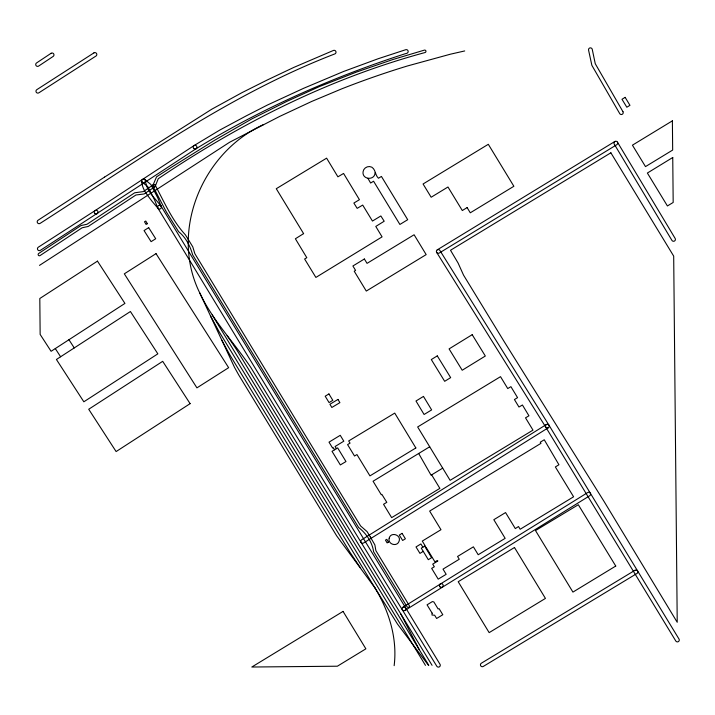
<?xml version="1.0" encoding="UTF-8"?>
<svg xmlns="http://www.w3.org/2000/svg" width="715" height="715" viewBox="0 0 715 715"><rect width="100%" height="100%" fill="white"/><g stroke="black" fill="none" stroke-linecap="round" stroke-linejoin="round"><path stroke-width="1.07" d="M394.153 665.665C397.522 638.397 389.058 611.075 374.955 587.9L219.04 331.563L210.46 315.905M375.071 172.699C375.026 180.6 362.156 179.957 363.023 171.975C363.399 167.846 368.189 165.254 371.845 167.194C375.795 169.678 374.991 175.13 378.458 178.241L381.417 176.435L407.702 219.702L399.891 224.456L373.579 181.235L370.629 183.031L367.903 178.312M152.939 185.31L156.549 176.837L172.118 166.827L214.875 140.104L252.011 118.806L287.028 101.298L319.48 86.551L356.347 72.108L392.857 59.524L424.353 50.13A1.251 1.251 0 0 1 425.908 50.971A1.251 1.251 0 0 1 425.068 52.526C329.418 78.409 240.115 123.391 158.238 178.723L155.271 186.231M196.107 148.72L144.582 182.495M95.122 210.585L194.024 145.592L219.827 130.041L246.183 115.902L267.392 105.051L303.616 88.311L343.423 71.536L378.199 58.719L405.78 49.693A1.877 1.877 0 0 1 408.095 50.997A1.877 1.877 0 0 1 406.799 53.312L404.887 53.848C332.01 77.408 261.306 108.555 196.035 148.765M144.6 182.486L40.353 250.357A1.877 1.877 0 0 1 37.761 249.803A1.877 1.877 0 0 1 38.315 247.202L95.14 210.576M39.495 265.381L229.622 142.249L279.726 116.393L311.677 101.459L341.806 88.821A872.354 872.354 0 0 1 407.407 65.977L450.441 54.188L464.714 50.944M153.421 184.72L143.268 191.602L134.733 192.782L87.024 224.242L80.956 225.556L38.708 253.468A1.251 1.251 0 0 0 38.342 255.201A1.251 1.251 0 0 0 40.076 255.568L82.136 227.781L88.195 226.458L135.93 194.998L144.117 193.971L154.78 186.821M60.605 356.767L56.413 359.484L83.843 401.794L157.836 353.845L130.416 311.517L60.605 356.767L55.296 348.571M402.938 607.267L587.766 492.519A1.877 1.877 0 0 1 590.331 493.216A1.877 1.877 0 0 1 589.643 495.781L404.958 610.44M546.34 424.531L361.719 539.736A1.877 1.877 0 0 0 361.039 542.301A1.877 1.877 0 0 0 363.613 542.98L548.333 427.713M423.235 551.354L419.964 553.401L416.005 546.939L420.885 543.945L422.878 547.181L424.612 546.126L425.041 546.85L425.595 546.519L422.288 541.076L440.976 529.708L429.652 511.082L540.969 443.345L540.272 442.192L544.258 439.77L558.933 464.75L555.367 466.949L573.591 496.791L520.163 529.252L518.509 526.535L515.309 528.582L505.559 512.566L493.824 519.707L505.156 538.341L478.201 554.742L473.393 546.832L457.564 556.467L459.262 559.246L443.014 569.122L446.16 574.315L438.206 579.141L431.663 568.389L434.327 566.772L432.718 564.126L437.893 560.989L437.035 560.631L434.961 561.892L426.14 547.395L425.586 547.744L431.628 557.682L428.312 559.693L421.287 548.155L422.878 547.181M437.285 249.83A1.877 1.877 0 0 1 439.868 250.438L548.932 425.13L679 639.031A1.877 1.877 0 0 1 678.374 641.614A1.877 1.877 0 0 1 675.791 640.98L545.733 427.096L436.686 252.422A1.877 1.877 0 0 1 437.285 249.83L614.846 141.49A1.877 1.877 0 0 1 617.429 142.124L675.148 238.444A1.877 1.877 0 0 1 674.495 241.018A1.877 1.877 0 0 1 671.921 240.374L614.212 144.064A1.877 1.877 0 0 1 614.855 141.49M334.531 449.806L337.668 447.903L345.971 461.541L340.34 464.938L332.028 451.326L334.531 449.806L333.226 447.644L332.591 448.028L329.016 442.147L340.242 435.31L343.817 441.191L335.094 446.5L336.407 448.663M429.706 446.768L373.069 481.231L381.292 494.744L381.89 494.396L386.797 502.332L383.544 504.281L391.65 517.642L439.859 488.372L431.646 474.849M442.701 468.146L417.658 426.953L500.518 376.662L507.748 388.567L510.903 386.663L517.571 397.647L514.425 399.551L518.965 407.023L522.433 404.994L528.939 415.79L525.525 417.846L532.988 430.126L450.119 480.328L442.701 468.146L431.065 475.207L418.677 453.48M263.12 124.759C202.041 152.742 169.375 231.597 199.762 292.944L234.466 367.287L238.81 375.098L336.711 535.91L374.875 587.757M144.716 179.429L150.865 184.488L157.818 197.966L161.241 206.483M142.419 182.397L147.648 186.481L154.458 199.637L157.756 207.877M160.929 205.965C154.949 198.109 146.369 190.95 145.395 180.493M158.069 208.396L152 201.246C147.54 195.204 142.079 189.323 141.74 181.342M199.762 292.944C212.668 320.49 234.091 342.494 250.84 367.519L432.066 665.308M428.482 665.334L397.442 623.989L374.955 587.9M227.12 335.612L237.094 350.43L428.803 665.334M360.029 567.236L350.064 552.418L230.275 355.659L221.695 340M68.944 339.723L74.253 347.919M361.066 542.336L436.802 666.219A1.877 1.877 0 0 0 439.376 666.845A1.877 1.877 0 0 0 440.002 664.262L161.098 206.197M157.899 208.154L361.057 542.336M425.47 665.37L212.221 314.984M370.29 536.911L367.081 531.62L360.628 525.99L330.831 477.316L194.855 253.691L192.782 246.845L185.408 234.842C172.244 220.604 164.37 202.256 155.209 185.194M370.298 536.929L374.883 544.919L375.876 550.648L409.248 605.507A1.251 1.251 0 0 1 408.828 607.232A1.251 1.251 0 0 1 407.103 606.812L373.605 551.739C372.265 542.131 366.169 533.345 358.59 527.464L192.639 254.871C190.262 246.21 185.811 237.317 178.607 231.678L166.363 211.962L152.992 186.356M400.686 613.747L419.097 649.399M617.429 142.124A1.877 1.877 0 0 1 616.804 144.698L439.26 253.03A1.877 1.877 0 0 1 436.677 252.413M432.128 613.13L431.985 615.025L434.631 615.222L436.624 618.484L442.8 614.721L439.09 608.644L438.116 608.957L433.853 601.941L432.369 601.583L427.061 604.827L432.128 613.13M389.183 538.189C387.432 544.052 396.673 547.261 398.943 541.577C401.946 535.124 390.855 531.227 389.183 538.189M51.042 53.321L36.581 62.929A1.877 1.877 0 0 0 36.018 65.521A1.877 1.877 0 0 0 38.619 66.084L53.124 56.44A1.877 1.877 0 0 0 53.652 53.84A1.877 1.877 0 0 0 51.042 53.321M190.11 403.653L116.116 451.567L88.714 409.248L162.698 361.325L190.11 403.653M104.533 177.114L38.056 220.238A1.877 1.877 0 0 0 37.511 222.839A1.877 1.877 0 0 0 40.103 223.384C135.421 162.448 228.076 95.05 334.406 54.081L334.745 53.965A1.877 1.877 0 0 0 335.898 51.569A1.877 1.877 0 0 0 333.503 50.416L293.722 67.451L266.963 80.134L242.028 92.628L211.828 109.181L104.542 177.106M97.472 261.127L39.808 298.504L40.147 334.423L51.096 351.297L124.928 303.419L97.472 261.127M93.915 52.892L36.831 89.652A1.877 1.877 0 0 0 36.268 92.244A1.877 1.877 0 0 0 38.869 92.807L95.953 56.056A1.877 1.877 0 0 0 96.507 53.455A1.877 1.877 0 0 0 93.915 52.892M156.031 253.637L124.321 273.827L196.929 387.861L228.639 367.68L156.031 253.637M148.666 227.647L144.055 230.57L151.088 241.661L155.709 238.739L148.666 227.647M303.607 233.626L295.384 238.765L306.806 257.713L304.617 259L315.887 277.429L382.078 236.871L375.786 226.441L384.196 221.23L380.854 215.957L372.461 221.06L362.702 205.08L357.16 208.36L353.871 203.051L359.431 199.691L343.566 173.45L337.909 176.82L326.612 158.158L276.267 188.715L303.607 233.626M437.285 355.882L431.306 359.556L444.676 381.318L450.665 377.636L437.285 355.882M472.195 334.683L449.083 348.902L462.203 370.245L485.324 356.025L472.195 334.683M402.053 533.363L399.301 535.061L402.643 540.469L405.396 538.779L402.053 533.363M467.118 207.591L462.31 210.541L447.974 186.999L431.154 197.242L423.066 183.987L488.309 144.296L513.871 186.275L470.282 212.802L467.118 207.591M672.744 157.506L647.37 173.039L667.417 205.956L673.181 202.452L672.744 157.506M423.468 396.414L415.987 401.008L424.093 414.486L431.637 409.909L423.468 396.414M364.373 258.991L352.897 265.989L355.578 270.395L354.229 271.217L366.294 291.068L426.167 254.612L414.101 234.761L367.045 263.361L364.373 258.991M610.869 152.796L450.513 250.259L458.109 263.075L463.543 275.132L504.164 341.582L604.229 501.733L677.221 622.264L673.691 256.113L610.869 152.796M672.386 120.844L632.435 145.172L645.493 166.613L672.672 150.061L672.386 120.844M328.927 393.938L325.191 396.208L329.079 402.608L332.824 400.329L328.927 393.938M415.853 447.956L369.941 475.886L356.946 454.57L354.524 456.018L347.588 444.614L350.046 443.139L348.679 440.949L394.734 413.109L415.853 447.956M343.057 611.405L251.814 667.024L337.373 666.21L365.874 648.827L343.057 611.405M514.478 547.502L458.199 581.724L489.158 632.632L545.438 598.41L514.478 547.502M615.749 566.048L572.929 592.1L535.499 530.557L578.31 504.736L615.749 566.048M625.142 97.365L621.987 99.278L626.823 107.232L629.96 105.328L625.142 97.365M388.468 542.086L387.119 542.908L385.465 540.129L386.815 539.333L388.468 542.086M635 570.275L481.356 663.216A1.877 1.877 0 0 0 480.721 665.799A1.877 1.877 0 0 0 483.304 666.434L636.94 573.493A1.877 1.877 0 0 0 637.574 570.91A1.877 1.877 0 0 0 635 570.275M147.362 223.67L146.092 224.439L144.51 221.784L145.771 221.033L147.362 223.67M337.972 399.426L329.91 404.252L331.84 407.47L339.893 402.643L337.972 399.426M622.962 111.71L595.264 63.733L592.252 49.362A1.877 1.877 0 0 0 590.027 47.905A1.877 1.877 0 0 0 588.57 50.13L591.868 65.351L619.708 113.587A1.877 1.877 0 0 0 622.273 114.275A1.877 1.877 0 0 0 622.962 111.71M142.321 182.316A1.877 1.877 0 0 0 145.404 181.297A1.877 1.877 0 0 0 142.982 179.134A1.877 1.877 0 0 0 142.321 182.316M193.828 148.559A1.877 1.877 0 0 0 196.902 147.522A1.877 1.877 0 0 0 194.462 145.377A1.877 1.877 0 0 0 193.828 148.559M546.063 427.499A1.877 1.877 0 0 0 549.174 426.542A1.877 1.877 0 0 0 546.787 424.326A1.877 1.877 0 0 0 546.063 427.499M440.02 586.881A1.877 1.877 0 0 0 443.13 585.934A1.877 1.877 0 0 0 440.753 583.717A1.877 1.877 0 0 0 440.02 586.881M153.26 186.704A1.251 1.251 0 0 0 155.325 186.034A1.251 1.251 0 0 0 153.716 184.586A1.251 1.251 0 0 0 153.26 186.704M158.542 208.789A1.877 1.877 0 0 0 161.376 207.198A1.877 1.877 0 0 0 158.578 205.545A1.877 1.877 0 0 0 158.542 208.789M402.661 610.217A1.877 1.877 0 0 0 405.78 609.296A1.877 1.877 0 0 0 403.421 607.053A1.877 1.877 0 0 0 402.661 610.217M94.889 213.544A1.877 1.877 0 0 0 97.991 212.552A1.877 1.877 0 0 0 95.578 210.371A1.877 1.877 0 0 0 94.889 213.544"/></g></svg>
